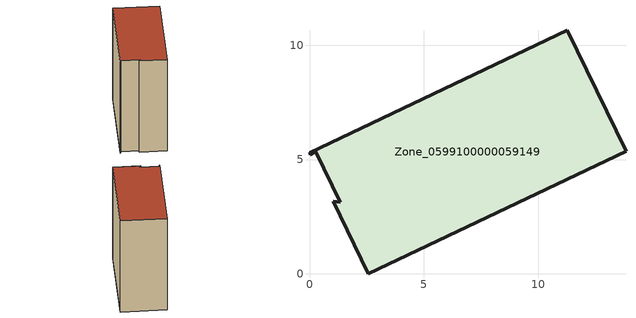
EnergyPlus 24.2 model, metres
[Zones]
Zone_0599100000059149
 floor ground (C_G): 1.35,3.14 0.28,5.33 0.04,5.22 0,5.3 11.28,10.66 13.84,5.36 2.57,0 1.03,3.18 z2.99
 wall outside (C_F): 2.57,0 13.84,5.36 11.28,10.66 0,5.3 0.04,5.22 0.28,5.33 1.35,3.14 1.03,3.18 2.57,0 z2.99:16.39
 roof outside (C_R): 0.28,5.33 1.35,3.14 1.03,3.18 2.57,0 13.84,5.36 11.28,10.66 0,5.3 0.04,5.22 z16.39
[BUILDING]
Pand.0599100000059149: North Axis=0; Terrain=City; Loads Convergence Tolerance Value=0.04; Temperature Convergence Tolerance Value=0.4; Solar Distribution=FullExterior; Maximum Number of Warmup Days=25; Minimum Number of Warmup Days=1
[Site:Location]
Rotterdam.The.Hague.AP_ZH_NLD Design_Conditions: Latitude=51.96; Longitude=4.45; Time Zone=1; Elevation=-4.5
[SITE:GROUNDTEMPERATURE:BUILDINGSURFACE]
18, 18, 18, 18, 18, 18, 18, 18, 18, 18, 18, 18
[MATERIAL] Thermal Absorptance=0.9; Solar Absorptance=0.7; Visible Absorptance=0.7
Name | Roughness | Thickness | Conductivity | Density | Specific Heat
G.TI.1946 | MediumSmooth | 0.15 | 1 | 540 | 1210
F.TI.1946 | Rough | 0.3 | 0.857143 | 1920 | 840
R.TI.1946 | MediumRough | 0.2 | 0.1 | 1500 | 1000
[CONSTRUCTION]
C_G: G.TI.1946
C_F: F.TI.1946
C_R: R.TI.1946
[ZONE]
Zone_0599100000059149: Type=1; Multiplier=1; Ceiling Height=Autocalculate; Volume=Autocalculate; Floor Area=autocalculate; Part of Total Floor Area=Yes
[ZONEINFILTRATION:DESIGNFLOWRATE]
Infil_Zone_0599100000059149: Zone or ZoneList or Space or SpaceList=Zone_0599100000059149; Schedule=AlwaysOn; Design Flow Rate Calculation Method=Flow/Area; Flow Rate per Floor Area=0.003; Constant Term Coefficient=1; Temperature Term Coefficient=0; Velocity Term Coefficient=0; Velocity Squared Term Coefficient=0
[HVACTEMPLATE:ZONE:IDEALLOADSAIRSYSTEM]
Zone_0599100000059149: Maximum Heating Supply Air Temperature=50; Minimum Cooling Supply Air Temperature=13; Maximum Heating Supply Air Humidity Ratio=0.0156; Minimum Cooling Supply Air Humidity Ratio=0.0077; Heating Limit=NoLimit; Cooling Limit=NoLimit; Dehumidification Control Type=ConstantSensibleHeatRatio; Cooling Sensible Heat Ratio=0.7; Dehumidification Setpoint=60; Humidification Control Type=None; Humidification Setpoint=30; Outdoor Air Method=None; Outdoor Air Flow Rate per Person=0.00944; Outdoor Air Flow Rate per Zone Floor Area=0; Outdoor Air Flow Rate per Zone=0; Demand Controlled Ventilation Type=None; Outdoor Air Economizer Type=NoEconomizer; Heat Recovery Type=None; Sensible Heat Recovery Effectiveness=0.7; Latent Heat Recovery Effectiveness=0.65
[ZONECONTROL:THERMOSTAT]
ThermostatControl_Zone_0599100000059149: Zone or ZoneList=Zone_0599100000059149; Control Type Schedule=DualSetpointControlType; Control 1=Thermostat_Zone_0599100000059149; Temperature Difference Between Cutout And Setpoint=0
[THERMOSTATSETPOINT:DUALSETPOINT]
Thermostat_Zone_0599100000059149: Heating Setpoint Temperature Schedule=HeatingSetpoint_Zone_0599100000059149; Cooling Setpoint Temperature Schedule=CoolingSetpoint_Zone_0599100000059149
[SCHEDULE:COMPACT]
HeatingSetpoint_Zone_0599100000059149: Through: 12/31, For: AllDays, Until: 24:00, 21
CoolingSetpoint_Zone_0599100000059149: Through: 12/31, For: AllDays, Until: 24:00, 24
DualSetpointControlType: Through: 12/31, For: AllDays, Until: 24:00, 4
AlwaysOn: Through: 12/31, For: AllDays, Until: 24:00, 1
